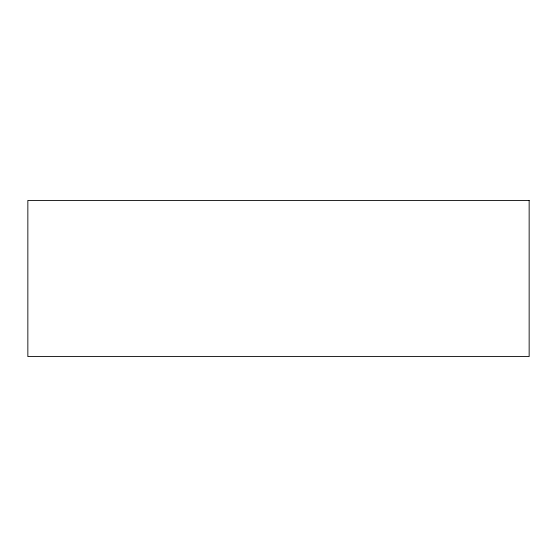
<?xml version="1.0" encoding="UTF-8"?>
<svg xmlns="http://www.w3.org/2000/svg" width="557" height="557" viewBox="0 0 557 557"><rect width="100%" height="100%" fill="white"/><g stroke="black" fill="none" stroke-linecap="round" stroke-linejoin="round"><path stroke-width="0.84" d="M529.15 200.429L27.85 200.429L27.85 356.571L529.15 356.571L529.15 200.429"/></g></svg>
